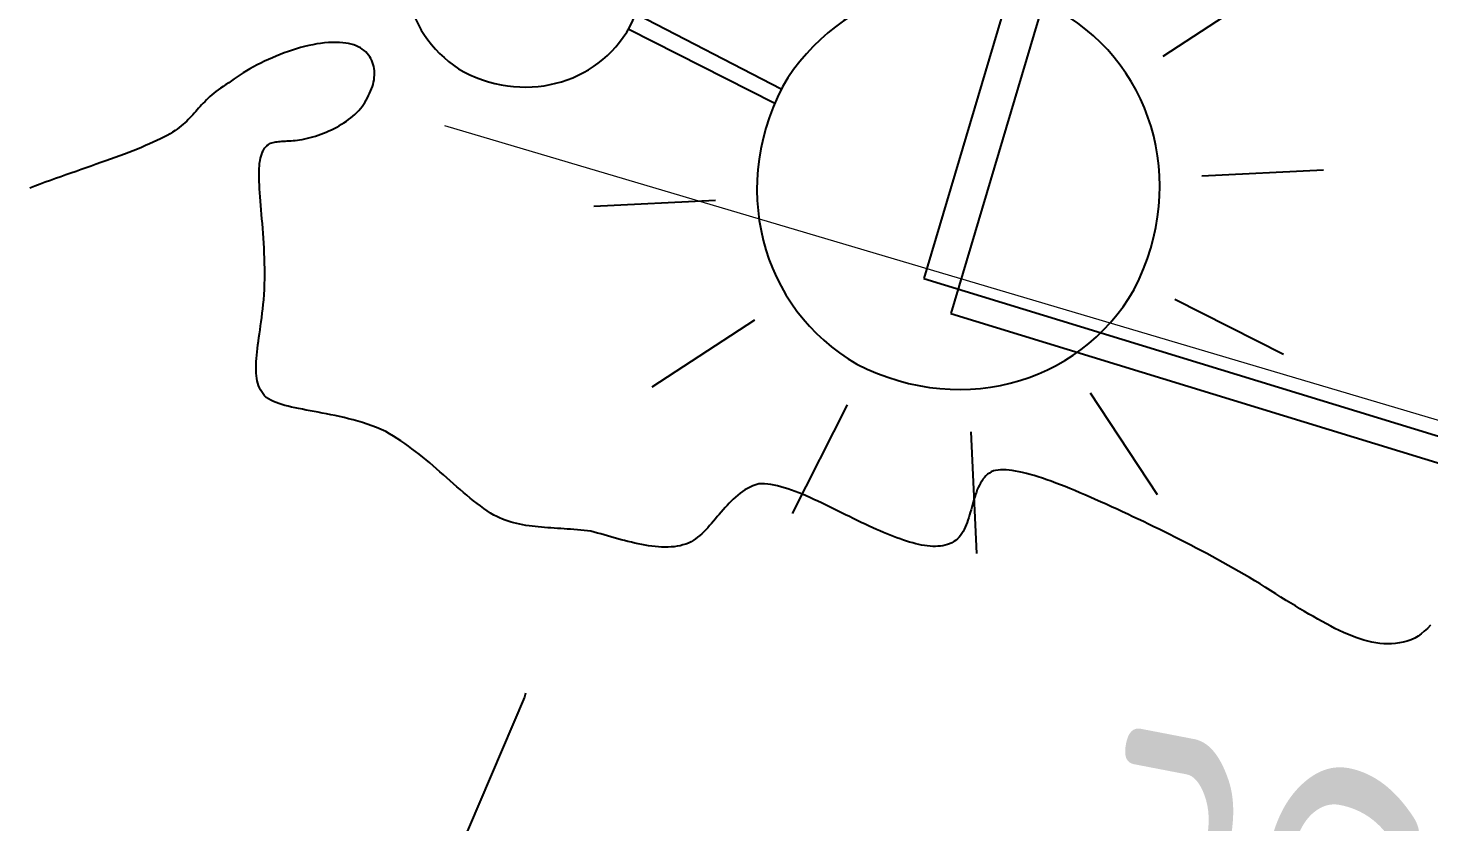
# Model space of a CAD drawing. Header units: metres. Extents: x 507606 to 508087, y 6966978 to 6967359.
# Drawn here: x 507938.959 to 507940.787, y 6967147.078 to 6967148.113 of the extents above; entities that cross this region are included whole.
import ezdxf

# ---------------------------------------------------------------- set-up
doc = ezdxf.new("R2010")
doc.units = ezdxf.units.M
doc.linetypes.add('ISO-DASHED2', pattern=[6, 4, -2])
for name, color, linetype in [('CON_EX. MIN', 253, 'ISO-DASHED2'), ('mga2020STR_POLES', 252, 'Continuous'), ('mga2020STR_SURFACES', 252, 'Continuous'), ('mga2020VEG_TREE', 252, 'Continuous'), ('STR_SURFACES', 252, 'Continuous')]:
    doc.layers.add(name, color=color, linetype=linetype)
doc.layers.add('E_UG_LINES', color=7, linetype='EXISTING_ELECTRICITY_UG', lineweight=0, true_color=0xff2e2e)
doc.layers.add('RW_FEAT', color=160, linetype='Continuous', lineweight=0)
doc.styles.get("Standard").update_dxf_attribs({"font": 'ARIALN.TTF'})
doc.styles.add('Style-INTL_ISO_EQUAL', font='ISOCP.shx')
doc.linetypes.add('EXISTING_ELECTRICITY_UG', pattern='A,2,-2,2,-2,2,-2,["E-UG",Standard,S=2.5,R=0,X=0,Y=-1.25],-9.15,2,-2,2,-2', length=29.15)

# ---------------------------------------------------------------- blocks, each defined once
blk = doc.blocks.new('BAC S ELPS')
for p, q in [((14.8872, 0.7761), (14.6755, 5.08)), ((-1.7216, 3.9683), (-1.909, 3.8815)), ((-1.5306, 4.046), (-1.7216, 3.9683)), ((-1.3362, 4.1143), (-1.5306, 4.046)), ((-1.1388, 4.1732), (-1.3362, 4.1143)), ((-0.9387, 4.2227), (-1.1388, 4.1732)), ((-0.7364, 4.2624), (-0.9387, 4.2227)), ((-0.5322, 4.2924), (-0.7364, 4.2624)), ((-0.3263, 4.3125), (-0.5322, 4.2924)), ((-0.1193, 4.3226), (-0.3263, 4.3125)), ((0.0887, 4.3225), (-0.1193, 4.3226)), ((0.2971, 4.3122), (0.0887, 4.3225)), ((0.5057, 4.2915), (0.2971, 4.3122)), ((0.7141, 4.2602), (0.5057, 4.2915)), ((0.9219, 4.2184), (0.7141, 4.2602)), ((1.1288, 4.1658), (0.9219, 4.2184)), ((1.3344, 4.1023), (1.1288, 4.1658)), ((1.5385, 4.0278), (1.3344, 4.1023)), ((1.7405, 3.9422), (1.5385, 4.0278)), ((-2.4452, 3.5674), (-2.6141, 3.4452)), ((-2.2711, 3.681), (-2.4452, 3.5674)), ((-2.0922, 3.7857), (-2.2711, 3.681)), ((-1.909, 3.8815), (-2.0922, 3.7857)), ((1.9403, 3.8453), (1.7405, 3.9422)), ((2.3221, 3.6233), (2.1349, 3.7385)), ((2.5014, 3.5001), (2.3221, 3.6233)), ((2.673, 3.3692), (2.5014, 3.5001)), ((19.2616, -0.1764), (21.2372, 3.6689)), ((-3.0867, 3.0279), (-3.2316, 2.8722)), ((-2.9352, 3.1753), (-3.0867, 3.0279)), ((-2.7776, 3.3145), (-2.9352, 3.1753)), ((-2.6141, 3.4452), (-2.7776, 3.3145)), ((2.8365, 3.2308), (2.673, 3.3692)), ((2.9918, 3.0854), (2.8365, 3.2308)), ((3.1389, 2.9332), (2.9918, 3.0854)), ((10.6539, -0.5997), (8.3255, 2.9986)), ((-3.5003, 2.5369), (-3.6234, 2.3574)), ((-3.3695, 2.7085), (-3.5003, 2.5369)), ((-3.2316, 2.8722), (-3.3695, 2.7085)), ((3.2775, 2.7745), (3.1389, 2.9332)), ((3.4076, 2.6097), (3.2775, 2.7745)), ((3.5289, 2.4391), (3.4076, 2.6097)), ((-3.7385, 2.1703), (-3.8451, 1.9528)), ((-3.6234, 2.3574), (-3.7385, 2.1703)), ((3.6414, 2.2631), (3.5289, 2.4391)), ((3.7449, 2.0818), (3.6414, 2.2631)), ((3.8393, 1.8957), (3.7449, 2.0818)), ((-4.0228, 1.5138), (-4.0942, 1.293)), ((-3.9398, 1.7338), (-4.0228, 1.5138)), ((-3.8451, 1.9528), (-3.9398, 1.7338)), ((3.9243, 1.7051), (3.8393, 1.8957)), ((3.9999, 1.5102), (3.9243, 1.7051)), ((4.066, 1.3115), (3.9999, 1.5102)), ((-4.1542, 1.0718), (-4.2029, 0.8506)), ((-4.0942, 1.293), (-4.1542, 1.0718)), ((4.1224, 1.1091), (4.066, 1.3115)), ((4.1689, 0.9035), (4.1224, 1.1091)), ((-4.2405, 0.6295), (-4.2671, 0.409)), ((-4.2029, 0.8506), (-4.2405, 0.6295)), ((4.2054, 0.695), (4.1689, 0.9035)), ((4.2318, 0.4839), (4.2054, 0.695)), ((-4.2829, 0.1895), (-4.2879, -0.0288)), ((-4.2671, 0.409), (-4.2829, 0.1895)), ((4.2479, 0.2704), (4.2318, 0.4839)), ((4.2536, 0.055), (4.2479, 0.2704)), ((4.2487, -0.1621), (4.2536, 0.055)), ((-4.2879, -0.0288), (-4.2823, -0.2456)), ((-4.2823, -0.2456), (-4.2663, -0.4604)), ((-4.2663, -0.4604), (-4.2401, -0.6731)), ((4.2067, -0.6), (4.2331, -0.3805)), ((4.2331, -0.3805), (4.2487, -0.1621)), ((-4.2401, -0.6731), (-4.2036, -0.8831)), ((-4.2036, -0.8831), (-4.1572, -1.0902)), ((4.1208, -1.0407), (4.1693, -0.8201)), ((4.1693, -0.8201), (4.2067, -0.6)), ((13.4584, -0.9198), (13.1277, -1.0186)), ((13.7936, -0.8368), (13.4584, -0.9198)), ((14.1326, -0.7698), (13.7936, -0.8368)), ((14.475, -0.719), (14.1326, -0.7698)), ((14.82, -0.6846), (14.475, -0.719)), ((15.1672, -0.6668), (14.82, -0.6846)), ((15.5159, -0.6658), (15.1672, -0.6668)), ((15.8656, -0.6818), (15.5159, -0.6658)), ((16.2156, -0.7151), (15.8656, -0.6818)), ((16.5655, -0.7657), (16.2156, -0.7151)), ((16.9144, -0.834), (16.5655, -0.7657)), ((17.262, -0.92), (16.9144, -0.834)), ((17.6076, -1.0241), (17.262, -0.92)), ((22.5778, -3.175), (26.2114, -0.8114)), ((-4.1572, -1.0902), (-4.1009, -1.2941)), ((-4.1009, -1.2941), (-4.0349, -1.4945)), ((3.907, -1.7014), (3.9898, -1.4817)), ((3.9898, -1.4817), (4.061, -1.2613)), ((4.061, -1.2613), (4.1208, -1.0407)), ((12.1684, -1.4079), (11.8615, -1.568)), ((12.4821, -1.2629), (12.1684, -1.4079)), ((12.8021, -1.133), (12.4821, -1.2629)), ((13.1277, -1.0186), (12.8021, -1.133)), ((17.9507, -1.1464), (17.6076, -1.0241)), ((18.2905, -1.2871), (17.9507, -1.1464)), ((18.6266, -1.4464), (18.2905, -1.2871)), ((-4.0349, -1.4945), (-3.9594, -1.6909)), ((-3.9594, -1.6909), (-3.8744, -1.8831)), ((-3.8744, -1.8831), (-3.7801, -2.0707)), ((3.7063, -2.138), (3.8126, -1.9204)), ((3.8126, -1.9204), (3.907, -1.7014)), ((3.9511, -1.6933), (9.0664, -4.3391)), ((11.2705, -1.9323), (10.9877, -2.1361)), ((11.562, -1.7428), (11.2705, -1.9323)), ((11.8615, -1.568), (11.562, -1.7428)), ((19.2626, -1.8127), (18.951, -1.6224)), ((19.5611, -2.0169), (19.2626, -1.8127)), ((-3.7801, -2.0707), (-3.6766, -2.2535)), ((-3.6766, -2.2535), (-3.5642, -2.431)), ((-3.5642, -2.431), (-3.4429, -2.6029)), ((3.4729, -2.5096), (3.5938, -2.3279)), ((3.5938, -2.3279), (3.7063, -2.138)), ((3.6689, -2.2225), (8.8194, -4.833)), ((10.7139, -2.3542), (10.45, -2.5863)), ((10.9877, -2.1361), (10.7139, -2.3542)), ((19.8463, -2.2342), (19.5611, -2.0169)), ((20.1181, -2.4642), (19.8463, -2.2342)), ((20.3762, -2.7063), (20.1181, -2.4642)), ((-3.4429, -2.6029), (-3.3128, -2.769)), ((-3.3128, -2.769), (-3.1742, -2.9288)), ((-3.1742, -2.9288), (-3.0271, -3.0821)), ((3.0632, -3.0051), (3.2073, -2.8484)), ((3.2073, -2.8484), (3.344, -2.6831)), ((3.344, -2.6831), (3.4729, -2.5096)), ((10.1964, -2.8322), (9.9538, -3.0916)), ((10.45, -2.5863), (10.1964, -2.8322)), ((20.6203, -2.96), (20.3762, -2.7063)), ((20.8503, -3.2247), (20.6203, -2.96)), ((-3.0271, -3.0821), (-2.8718, -3.2284)), ((-2.8718, -3.2284), (-2.7083, -3.3676)), ((-2.7083, -3.3676), (-2.5368, -3.4992)), ((2.4195, -3.5455), (2.5898, -3.4237)), ((2.5898, -3.4237), (2.7541, -3.2929)), ((2.7541, -3.2929), (2.912, -3.1534)), ((2.912, -3.1534), (3.0632, -3.0051)), ((9.7227, -3.3645), (9.5037, -3.6506)), ((9.9538, -3.0916), (9.7227, -3.3645)), ((21.0659, -3.4998), (20.8503, -3.2247)), ((-2.5368, -3.4992), (-2.3574, -3.6229)), ((-2.3574, -3.6229), (-2.1703, -3.7383)), ((-2.1703, -3.7383), (-1.9528, -3.8418)), ((-1.9528, -3.8418), (-1.7338, -3.9338)), ((-1.7338, -3.9338), (-1.5138, -4.0145)), ((1.4892, -4.0172), (1.6846, -3.9416)), ((1.6846, -3.9416), (1.8757, -3.8565)), ((1.8757, -3.8565), (2.0621, -3.7621)), ((2.0621, -3.7621), (2.2435, -3.6584)), ((2.2435, -3.6584), (2.4195, -3.5455)), ((9.2974, -3.9497), (9.1044, -4.2616)), ((9.5037, -3.6506), (9.2974, -3.9497)), ((21.2669, -3.7848), (21.0659, -3.4998)), ((21.4531, -4.0792), (21.2669, -3.7848)), ((-1.5138, -4.0145), (-1.2931, -4.0839)), ((-1.2931, -4.0839), (-1.072, -4.1422)), ((-1.072, -4.1422), (-0.8508, -4.1895)), ((-0.8508, -4.1895), (-0.6299, -4.2259)), ((-0.6299, -4.2259), (-0.4096, -4.2516)), ((-0.4096, -4.2516), (-0.1903, -4.2666)), ((-0.1903, -4.2666), (0.0278, -4.2711)), ((0.0278, -4.2711), (0.2442, -4.2651)), ((0.2442, -4.2651), (0.4586, -4.2489)), ((0.4586, -4.2489), (0.6707, -4.2225)), ((0.6707, -4.2225), (0.8802, -4.186)), ((0.8802, -4.186), (1.0866, -4.1395)), ((1.0866, -4.1395), (1.2897, -4.0832)), ((1.2897, -4.0832), (1.4892, -4.0172)), ((9.1044, -4.2616), (8.9288, -4.6241)), ((21.6243, -4.3824), (21.4531, -4.0792)), ((21.7803, -4.6937), (21.6243, -4.3824)), ((8.9288, -4.6241), (8.7729, -4.9889)), ((21.9208, -5.0128), (21.7803, -4.6937)), ((8.6363, -5.3554), (8.5189, -5.7231)), ((8.7729, -4.9889), (8.6363, -5.3554)), ((22.0456, -5.339), (21.9208, -5.0128)), ((22.1545, -5.6717), (22.0456, -5.339)), ((8.5189, -5.7231), (8.4204, -6.0915)), ((22.2473, -6.0105), (22.1545, -5.6717)), ((8.4204, -6.0915), (8.3407, -6.4599)), ((22.3237, -6.3547), (22.2473, -6.0105)), ((22.3836, -6.7039), (22.3237, -6.3547)), ((8.2794, -6.8278), (8.2363, -7.1948)), ((8.3407, -6.4599), (8.2794, -6.8278)), ((22.4267, -7.0574), (22.3836, -6.7039)), ((8.2363, -7.1948), (8.2112, -7.5601)), ((22.4528, -7.4147), (22.4267, -7.0574)), ((22.4617, -7.7752), (22.4528, -7.4147)), ((23.9536, -7.4083), (28.2575, -7.1966)), ((8.2112, -7.5601), (8.2039, -7.9234)), ((8.2039, -7.9234), (8.2141, -8.2839)), ((22.4531, -8.1384), (22.4617, -7.7752)), ((6.738, -8.2902), (2.4341, -8.5019)), ((8.2141, -8.2839), (8.2416, -8.6412)), ((22.4269, -8.5038), (22.4531, -8.1384)), ((8.2416, -8.6412), (8.2862, -8.9947)), ((22.3206, -9.2387), (22.3828, -8.8707)), ((22.3828, -8.8707), (22.4269, -8.5038)), ((8.2862, -8.9947), (8.3476, -9.3438)), ((8.3476, -9.3438), (8.4255, -9.688)), ((22.2401, -9.6071), (22.3206, -9.2387)), ((8.4255, -9.688), (8.5199, -10.0268)), ((22.141, -9.9754), (22.2401, -9.6071)), ((8.5199, -10.0268), (8.6304, -10.3596)), ((8.6304, -10.3596), (8.7568, -10.6857)), ((21.8864, -10.7097), (22.0232, -10.3432)), ((22.0232, -10.3432), (22.141, -9.9754)), ((8.7568, -10.6857), (8.8988, -11.0048)), ((21.7305, -11.0745), (21.8864, -10.7097)), ((8.8988, -11.0048), (9.0563, -11.3162)), ((9.0563, -11.3162), (9.229, -11.6193)), ((21.5551, -11.437), (21.7305, -11.0745)), ((9.229, -11.6193), (9.4166, -11.9137)), ((21.1606, -12.0478), (21.3647, -11.7488)), ((21.3647, -11.7488), (21.5551, -11.437)), ((23.0011, -11.7827), (26.8464, -13.723)), ((9.4166, -11.9137), (9.619, -12.1987)), ((9.619, -12.1987), (9.8359, -12.4739)), ((20.7132, -12.6062), (20.9433, -12.3337)), ((20.9433, -12.3337), (21.1606, -12.0478)), ((8.1139, -12.5236), (4.4803, -14.8872)), ((9.8359, -12.4739), (10.0671, -12.7385)), ((10.0671, -12.7385), (10.3122, -12.9922)), ((20.2174, -13.1104), (20.4711, -12.8652)), ((20.4711, -12.8652), (20.7132, -12.6062)), ((10.3122, -12.9922), (10.5712, -13.2343)), ((10.5712, -13.2343), (10.8438, -13.4644)), ((19.6776, -13.5585), (19.9528, -13.3416)), ((19.9528, -13.3416), (20.2174, -13.1104)), ((10.8438, -13.4644), (11.1296, -13.6817)), ((11.1296, -13.6817), (11.4286, -13.8858)), ((19.0982, -13.9486), (19.3926, -13.7609)), ((19.3926, -13.7609), (19.6776, -13.5585)), ((11.4286, -13.8858), (11.7405, -14.0762)), ((11.7405, -14.0762), (12.103, -14.2515)), ((12.103, -14.2515), (12.4678, -14.4071)), ((18.1646, -14.4209), (18.4837, -14.2788)), ((18.4837, -14.2788), (18.7951, -14.1213)), ((18.7951, -14.1213), (19.0982, -13.9486)), ((12.4678, -14.4071), (12.8343, -14.5434)), ((12.8343, -14.5434), (13.202, -14.6606)), ((13.202, -14.6606), (13.5704, -14.7589)), ((13.5704, -14.7589), (13.9388, -14.8384)), ((13.9388, -14.8384), (14.3068, -14.8996)), ((16.4736, -14.8919), (16.8227, -14.8304)), ((16.8227, -14.8304), (17.1669, -14.7524)), ((17.1669, -14.7524), (17.5057, -14.6579)), ((17.5057, -14.6579), (17.8385, -14.5474)), ((17.8385, -14.5474), (18.1646, -14.4209)), ((14.3068, -14.8996), (14.6737, -14.9425)), ((14.6737, -14.9425), (15.039, -14.9674)), ((15.039, -14.9674), (15.4023, -14.9746)), ((15.4023, -14.9746), (15.7628, -14.9642)), ((15.7628, -14.9642), (16.1201, -14.9366)), ((16.1201, -14.9366), (16.4736, -14.8919)), ((20.0025, -15.0989), (22.3661, -18.6972)), ((11.3947, -15.5222), (9.4544, -19.3675)), ((15.7691, -16.4747), (15.9808, -20.7786))]:
    blk.add_line(p, q)
blk = doc.blocks.new('BAC V TREE')
for p, q in [((-5.4099, -10.8064), (-5.4441, -10.8172)), ((-5.3757, -10.7966), (-5.4099, -10.8064)), ((-5.3416, -10.7876), (-5.3757, -10.7966)), ((-5.3076, -10.7795), (-5.3416, -10.7876)), ((-5.2738, -10.7724), (-5.3076, -10.7795)), ((-5.2404, -10.7663), (-5.2738, -10.7724)), ((-5.2073, -10.7614), (-5.2404, -10.7663)), ((-5.1747, -10.7576), (-5.2073, -10.7614)), ((-5.1426, -10.7549), (-5.1747, -10.7576)), ((-5.1111, -10.7535), (-5.1426, -10.7549)), ((-5.0802, -10.7535), (-5.1111, -10.7535)), ((-5.0501, -10.7547), (-5.0802, -10.7535)), ((-5.0208, -10.7574), (-5.0501, -10.7547)), ((-4.9962, -10.7595), (-5.0208, -10.7574)), ((-4.9728, -10.7629), (-4.9962, -10.7595)), ((-4.9506, -10.7677), (-4.9728, -10.7629)), ((-4.9297, -10.7736), (-4.9506, -10.7677)), ((-4.91, -10.7807), (-4.9297, -10.7736)), ((-4.8915, -10.789), (-4.91, -10.7807)), ((-4.8742, -10.7983), (-4.8915, -10.789)), ((-4.8581, -10.8086), (-4.8742, -10.7983)), ((-4.8432, -10.8199), (-4.8581, -10.8086)), ((-5.7094, -10.9265), (-5.7405, -10.9424)), ((-5.6778, -10.911), (-5.7094, -10.9265)), ((-5.6455, -10.896), (-5.6778, -10.911)), ((-5.6128, -10.8814), (-5.6455, -10.896)), ((-5.5796, -10.8673), (-5.6128, -10.8814)), ((-5.5461, -10.8538), (-5.5796, -10.8673)), ((-5.5123, -10.8409), (-5.5461, -10.8538)), ((-5.4783, -10.8286), (-5.5123, -10.8409)), ((-5.4441, -10.8172), (-5.4783, -10.8286)), ((-4.8295, -10.8321), (-4.8432, -10.8199)), ((-4.8169, -10.8451), (-4.8295, -10.8321)), ((-4.8056, -10.859), (-4.8169, -10.8451)), ((-4.7954, -10.8735), (-4.8056, -10.859)), ((-4.7864, -10.8888), (-4.7954, -10.8735)), ((-4.7785, -10.9046), (-4.7864, -10.8888)), ((-4.7718, -10.9211), (-4.7785, -10.9046)), ((-4.7663, -10.938), (-4.7718, -10.9211)), ((-5.9089, -11.0422), (-5.9334, -11.0591)), ((-5.8833, -11.0252), (-5.9089, -11.0422)), ((-5.8566, -11.0084), (-5.8833, -11.0252)), ((-5.8289, -10.9916), (-5.8566, -11.0084)), ((-5.8003, -10.975), (-5.8289, -10.9916)), ((-5.7708, -10.9585), (-5.8003, -10.975)), ((-5.7405, -10.9424), (-5.7708, -10.9585)), ((-4.7619, -10.9555), (-4.7663, -10.938)), ((-4.7586, -10.9733), (-4.7619, -10.9555)), ((-4.7593, -11.0668), (-4.757, -11.0477)), ((-4.7565, -10.9915), (-4.7586, -10.9733)), ((-4.757, -11.0477), (-4.7557, -11.0288)), ((-4.7555, -11.01), (-4.7565, -10.9915)), ((-4.7557, -11.0288), (-4.7555, -11.01)), ((-6.0863, -11.1656), (-6.1042, -11.1799)), ((-6.0673, -11.1512), (-6.0863, -11.1656)), ((-6.0472, -11.1367), (-6.0673, -11.1512)), ((-6.0257, -11.1222), (-6.0472, -11.1367)), ((-6.0029, -11.1075), (-6.0257, -11.1222)), ((-5.9786, -11.0928), (-6.0029, -11.1075)), ((-5.9566, -11.076), (-5.9786, -11.0928)), ((-5.9334, -11.0591), (-5.9566, -11.076)), ((-4.7968, -11.1811), (-4.7879, -11.1623)), ((-4.7879, -11.1623), (-4.78, -11.1434)), ((-4.78, -11.1434), (-4.7732, -11.1243)), ((-4.7732, -11.1243), (-4.7675, -11.1051)), ((-4.7675, -11.1051), (-4.7628, -11.086)), ((-4.7628, -11.086), (-4.7593, -11.0668)), ((-6.2066, -11.2779), (-6.2191, -11.2917)), ((-6.1938, -11.2641), (-6.2066, -11.2779)), ((-6.1805, -11.2503), (-6.1938, -11.2641)), ((-6.1667, -11.2363), (-6.1805, -11.2503)), ((-6.1522, -11.2223), (-6.1667, -11.2363)), ((-6.1371, -11.2083), (-6.1522, -11.2223)), ((-6.1211, -11.1941), (-6.1371, -11.2083)), ((-6.1042, -11.1799), (-6.1211, -11.1941)), ((-4.8599, -11.2914), (-4.8472, -11.2739)), ((-4.8472, -11.2739), (-4.8355, -11.256)), ((-4.8355, -11.256), (-4.8249, -11.2376)), ((-4.8249, -11.2376), (-4.8153, -11.2188)), ((-4.8153, -11.2188), (-4.8069, -11.1996)), ((-4.8069, -11.1996), (-4.7968, -11.1811)), ((-6.3181, -11.4), (-6.3318, -11.4133)), ((-6.305, -11.3866), (-6.3181, -11.4)), ((-6.2922, -11.3731), (-6.305, -11.3866)), ((-6.2798, -11.3597), (-6.2922, -11.3731)), ((-6.2676, -11.3462), (-6.2798, -11.3597)), ((-6.2555, -11.3326), (-6.2676, -11.3462)), ((-6.2435, -11.319), (-6.2555, -11.3326)), ((-6.2314, -11.3054), (-6.2435, -11.319)), ((-6.2191, -11.2917), (-6.2314, -11.3054)), ((-4.9918, -11.4146), (-4.9728, -11.4009)), ((-4.9728, -11.4009), (-4.9545, -11.3866)), ((-4.9545, -11.3866), (-4.9368, -11.3719)), ((-4.9368, -11.3719), (-4.9198, -11.3568)), ((-4.9198, -11.3568), (-4.9036, -11.3411)), ((-4.9036, -11.3411), (-4.8882, -11.325)), ((-4.8882, -11.325), (-4.8736, -11.3084)), ((-4.8736, -11.3084), (-4.8599, -11.2914)), ((-6.4706, -11.5195), (-6.4965, -11.534)), ((-6.4495, -11.5063), (-6.4706, -11.5195)), ((-6.4296, -11.4931), (-6.4495, -11.5063)), ((-6.411, -11.4798), (-6.4296, -11.4931)), ((-6.3934, -11.4666), (-6.411, -11.4798)), ((-6.3767, -11.4533), (-6.3934, -11.4666)), ((-6.361, -11.44), (-6.3767, -11.4533)), ((-6.3461, -11.4267), (-6.361, -11.44)), ((-6.3318, -11.4133), (-6.3461, -11.4267)), ((-5.2048, -11.5236), (-5.1823, -11.5151)), ((-5.1823, -11.5151), (-5.16, -11.506)), ((-5.16, -11.506), (-5.1378, -11.4964)), ((-5.1378, -11.4964), (-5.1159, -11.4863)), ((-5.1159, -11.4863), (-5.0942, -11.4756)), ((-5.0942, -11.4756), (-5.0729, -11.4645)), ((-5.0729, -11.4645), (-5.0519, -11.4528)), ((-5.0519, -11.4528), (-5.0314, -11.4405)), ((-5.0314, -11.4405), (-5.0114, -11.4278)), ((-5.0114, -11.4278), (-4.9918, -11.4146)), ((-6.7106, -11.6336), (-6.7453, -11.6477)), ((-6.6769, -11.6194), (-6.7106, -11.6336)), ((-6.6441, -11.6053), (-6.6769, -11.6194)), ((-6.6123, -11.5911), (-6.6441, -11.6053)), ((-6.5816, -11.5769), (-6.6123, -11.5911)), ((-6.552, -11.5626), (-6.5816, -11.5769)), ((-6.5236, -11.5483), (-6.552, -11.5626)), ((-6.4965, -11.534), (-6.5236, -11.5483)), ((-5.6779, -11.6413), (-5.6707, -11.6319)), ((-5.6707, -11.6319), (-5.663, -11.6236)), ((-5.663, -11.6236), (-5.6549, -11.6163)), ((-5.6549, -11.6163), (-5.6463, -11.61)), ((-5.6463, -11.61), (-5.6372, -11.6045)), ((-5.6372, -11.6045), (-5.6276, -11.5999)), ((-5.6276, -11.5999), (-5.6176, -11.5959)), ((-5.6176, -11.5959), (-5.607, -11.5927)), ((-5.607, -11.5927), (-5.5959, -11.59)), ((-5.5959, -11.59), (-5.5843, -11.5878)), ((-5.5843, -11.5878), (-5.5722, -11.586)), ((-5.5722, -11.586), (-5.5596, -11.5846)), ((-5.5596, -11.5846), (-5.5464, -11.5835)), ((-5.5464, -11.5835), (-5.5327, -11.5826)), ((-5.5327, -11.5826), (-5.5184, -11.5818)), ((-5.5184, -11.5818), (-5.5036, -11.581)), ((-5.5036, -11.581), (-5.4882, -11.5803)), ((-5.4882, -11.5803), (-5.4723, -11.5794)), ((-5.4723, -11.5794), (-5.4557, -11.5784)), ((-5.4557, -11.5784), (-5.4386, -11.5771)), ((-5.4386, -11.5771), (-5.4209, -11.5755)), ((-5.4209, -11.5755), (-5.4026, -11.5735)), ((-5.4026, -11.5735), (-5.3836, -11.5711)), ((-5.3836, -11.5711), (-5.3618, -11.5672)), ((-5.3618, -11.5672), (-5.3398, -11.5627)), ((-5.3398, -11.5627), (-5.3175, -11.5576)), ((-5.3175, -11.5576), (-5.2951, -11.5519)), ((-5.2951, -11.5519), (-5.2725, -11.5457)), ((-5.2725, -11.5457), (-5.2499, -11.5389)), ((-5.2499, -11.5389), (-5.2273, -11.5315)), ((-5.2273, -11.5315), (-5.2048, -11.5236)), ((-7.0105, -11.7472), (-7.051, -11.7616)), ((-6.9706, -11.7329), (-7.0105, -11.7472)), ((-6.9313, -11.7186), (-6.9706, -11.7329)), ((-6.8926, -11.7043), (-6.9313, -11.7186)), ((-6.8546, -11.6901), (-6.8926, -11.7043)), ((-6.8174, -11.676), (-6.8546, -11.6901)), ((-6.781, -11.6618), (-6.8174, -11.676)), ((-6.7453, -11.6477), (-6.781, -11.6618)), ((-5.7198, -11.7651), (-5.716, -11.7442)), ((-5.716, -11.7442), (-5.7118, -11.725)), ((-5.7118, -11.725), (-5.7072, -11.7074)), ((-5.7072, -11.7074), (-5.7022, -11.6914)), ((-5.7022, -11.6914), (-5.6968, -11.6768)), ((-5.6968, -11.6768), (-5.6909, -11.6637)), ((-5.6909, -11.6637), (-5.6846, -11.6518)), ((-5.6846, -11.6518), (-5.6779, -11.6413)), ((-7.3459, -11.8649), (-7.3891, -11.8802)), ((-7.3029, -11.8498), (-7.3459, -11.8649)), ((-7.2601, -11.8349), (-7.3029, -11.8498)), ((-7.2175, -11.82), (-7.2601, -11.8349)), ((-7.1753, -11.8053), (-7.2175, -11.82)), ((-7.1335, -11.7906), (-7.1753, -11.8053)), ((-7.092, -11.7761), (-7.1335, -11.7906)), ((-7.051, -11.7616), (-7.092, -11.7761)), ((-5.7242, -11.8631), (-5.7241, -11.8364)), ((-5.7237, -11.8912), (-5.7242, -11.8631)), ((-5.7241, -11.8364), (-5.7233, -11.8111)), ((-5.7233, -11.8111), (-5.7219, -11.7874)), ((-5.7219, -11.7874), (-5.7198, -11.7651)), ((-7.6061, -11.9587), (-7.6494, -11.9749)), ((-7.5627, -11.9427), (-7.6061, -11.9587)), ((-7.5193, -11.9268), (-7.5627, -11.9427)), ((-7.4759, -11.9111), (-7.5193, -11.9268)), ((-7.4325, -11.8956), (-7.4759, -11.9111)), ((-7.3891, -11.8802), (-7.4325, -11.8956)), ((-5.7228, -11.9206), (-5.7237, -11.8912)), ((-5.7214, -11.9512), (-5.7228, -11.9206)), ((-5.7195, -11.983), (-5.7214, -11.9512)), ((-5.7173, -12.016), (-5.7195, -11.983)), ((-5.7149, -12.05), (-5.7173, -12.016)), ((-5.7121, -12.0851), (-5.7149, -12.05)), ((-5.7092, -12.1211), (-5.7121, -12.0851)), ((-5.7061, -12.1581), (-5.7092, -12.1211)), ((-5.7029, -12.1958), (-5.7061, -12.1581)), ((-5.6997, -12.2344), (-5.7029, -12.1958)), ((-5.6965, -12.2737), (-5.6997, -12.2344)), ((-5.6933, -12.3137), (-5.6965, -12.2737)), ((-5.6903, -12.3543), (-5.6933, -12.3137)), ((-5.6874, -12.3955), (-5.6903, -12.3543)), ((-5.6848, -12.4372), (-5.6874, -12.3955)), ((-5.6824, -12.4793), (-5.6848, -12.4372)), ((-5.6804, -12.5218), (-5.6824, -12.4793)), ((-5.6787, -12.5647), (-5.6804, -12.5218)), ((-5.6774, -12.6078), (-5.6787, -12.5647)), ((-5.6767, -12.6511), (-5.6774, -12.6078)), ((-5.6768, -12.7383), (-5.6764, -12.6947)), ((-5.6764, -12.6947), (-5.6767, -12.6511)), ((-5.6795, -12.8256), (-5.6778, -12.7819)), ((-5.6778, -12.7819), (-5.6768, -12.7383)), ((-5.689, -12.951), (-5.6851, -12.9126)), ((-5.6851, -12.9126), (-5.6819, -12.8691)), ((-5.6819, -12.8691), (-5.6795, -12.8256)), ((-5.702, -13.0615), (-5.6975, -13.0255)), ((-5.6975, -13.0255), (-5.6931, -12.9887)), ((-5.6931, -12.9887), (-5.689, -12.951)), ((-5.7207, -13.1973), (-5.7161, -13.1646)), ((-5.7161, -13.1646), (-5.7114, -13.131)), ((-5.7114, -13.131), (-5.7067, -13.0966)), ((-5.7067, -13.0966), (-5.702, -13.0615)), ((-5.7334, -13.2907), (-5.7294, -13.2604)), ((-5.7294, -13.2604), (-5.7251, -13.2292)), ((-5.7251, -13.2292), (-5.7207, -13.1973)), ((-5.7456, -13.4041), (-5.7433, -13.3769)), ((-5.7433, -13.3769), (-5.7404, -13.349)), ((-5.7404, -13.349), (-5.7371, -13.3202)), ((-5.7371, -13.3202), (-5.7334, -13.2907)), ((-5.749, -13.4808), (-5.7485, -13.456)), ((-5.7487, -13.5048), (-5.749, -13.4808)), ((-5.7476, -13.528), (-5.7487, -13.5048)), ((-5.7485, -13.456), (-5.7474, -13.4304)), ((-5.7474, -13.4304), (-5.7456, -13.4041)), ((-5.7456, -13.5505), (-5.7476, -13.528)), ((-5.7427, -13.5722), (-5.7456, -13.5505)), ((-5.7388, -13.5931), (-5.7427, -13.5722)), ((-5.7339, -13.6132), (-5.7388, -13.5931)), ((-5.7278, -13.6326), (-5.7339, -13.6132)), ((-5.7205, -13.6512), (-5.7278, -13.6326)), ((-5.712, -13.669), (-5.7205, -13.6512)), ((-5.7022, -13.6861), (-5.712, -13.669)), ((-5.691, -13.7024), (-5.7022, -13.6861)), ((-5.6784, -13.7179), (-5.691, -13.7024)), ((-5.6644, -13.7327), (-5.6784, -13.7179)), ((-5.6457, -13.7445), (-5.6644, -13.7327)), ((-5.6257, -13.7554), (-5.6457, -13.7445)), ((-5.6044, -13.7654), (-5.6257, -13.7554)), ((-5.5818, -13.7748), (-5.6044, -13.7654)), ((-5.558, -13.7834), (-5.5818, -13.7748)), ((-5.533, -13.7915), (-5.558, -13.7834)), ((-5.5069, -13.7991), (-5.533, -13.7915)), ((-5.4797, -13.8062), (-5.5069, -13.7991)), ((-5.4515, -13.813), (-5.4797, -13.8062)), ((-5.4223, -13.8194), (-5.4515, -13.813)), ((-5.3921, -13.8257), (-5.4223, -13.8194)), ((-5.3611, -13.8318), (-5.3921, -13.8257)), ((-5.3292, -13.8378), (-5.3611, -13.8318)), ((-5.2965, -13.8439), (-5.3292, -13.8378)), ((-5.263, -13.85), (-5.2965, -13.8439)), ((-5.2288, -13.8563), (-5.263, -13.85)), ((-5.1939, -13.8628), (-5.2288, -13.8563)), ((-5.1584, -13.8696), (-5.1939, -13.8628)), ((-5.1224, -13.8768), (-5.1584, -13.8696)), ((-5.0858, -13.8844), (-5.1224, -13.8768)), ((-5.0487, -13.8926), (-5.0858, -13.8844)), ((-5.0111, -13.9013), (-5.0487, -13.8926)), ((-4.9732, -13.9107), (-5.0111, -13.9013)), ((-4.9349, -13.9209), (-4.9732, -13.9107)), ((-4.8963, -13.9319), (-4.9349, -13.9209)), ((-4.8575, -13.9438), (-4.8963, -13.9319)), ((-4.8184, -13.9566), (-4.8575, -13.9438)), ((-4.7792, -13.9706), (-4.8184, -13.9566)), ((-4.7399, -13.9856), (-4.7792, -13.9706)), ((-4.7004, -14.0018), (-4.7399, -13.9856)), ((-4.661, -14.0193), (-4.7004, -14.0018)), ((-4.6285, -14.0373), (-4.661, -14.0193)), ((-4.5964, -14.0562), (-4.6285, -14.0373)), ((-4.5647, -14.076), (-4.5964, -14.0562)), ((-4.5333, -14.0965), (-4.5647, -14.076)), ((-4.5022, -14.1178), (-4.5333, -14.0965)), ((-4.4715, -14.1397), (-4.5022, -14.1178)), ((-4.441, -14.1623), (-4.4715, -14.1397)), ((-4.4108, -14.1853), (-4.441, -14.1623)), ((-4.3809, -14.2089), (-4.4108, -14.1853)), ((-4.3512, -14.2328), (-4.3809, -14.2089)), ((-4.3218, -14.2571), (-4.3512, -14.2328)), ((-4.2925, -14.2817), (-4.3218, -14.2571)), ((-4.2635, -14.3065), (-4.2925, -14.2817)), ((-4.2346, -14.3315), (-4.2635, -14.3065)), ((-4.2059, -14.3566), (-4.2346, -14.3315)), ((0.4774, -14.3415), (0.4574, -14.3446)), ((0.4988, -14.3397), (0.4774, -14.3415)), ((0.5216, -14.3393), (0.4988, -14.3397)), ((0.5456, -14.3401), (0.5216, -14.3393)), ((0.5709, -14.3421), (0.5456, -14.3401)), ((0.5974, -14.3454), (0.5709, -14.3421)), ((-4.1773, -14.3817), (-4.2059, -14.3566)), ((-4.1488, -14.4068), (-4.1773, -14.3817)), ((-4.1204, -14.4318), (-4.1488, -14.4068)), ((-4.0922, -14.4566), (-4.1204, -14.4318)), ((-4.0639, -14.4813), (-4.0922, -14.4566)), ((-1.5306, -14.4583), (-1.5554, -14.4659)), ((-1.5062, -14.4574), (-1.5306, -14.4583)), ((-1.4811, -14.458), (-1.5062, -14.4574)), ((-1.4552, -14.4601), (-1.4811, -14.458)), ((-1.4287, -14.4635), (-1.4552, -14.4601)), ((0.3301, -14.4506), (0.3206, -14.4683)), ((0.3402, -14.4338), (0.3301, -14.4506)), ((0.3512, -14.418), (0.3402, -14.4338)), ((0.3631, -14.4033), (0.3512, -14.418)), ((0.376, -14.3898), (0.3631, -14.4033)), ((0.3899, -14.3775), (0.376, -14.3898)), ((0.405, -14.3665), (0.3899, -14.3775)), ((0.4212, -14.3571), (0.405, -14.3665)), ((0.4387, -14.3491), (0.4212, -14.3571)), ((0.4574, -14.3446), (0.4387, -14.3491)), ((0.6251, -14.3498), (0.5974, -14.3454)), ((0.654, -14.3553), (0.6251, -14.3498)), ((0.684, -14.362), (0.654, -14.3553)), ((0.7152, -14.3697), (0.684, -14.362)), ((0.7474, -14.3784), (0.7152, -14.3697)), ((0.7806, -14.3881), (0.7474, -14.3784)), ((0.8149, -14.3988), (0.7806, -14.3881)), ((0.8502, -14.4104), (0.8149, -14.3988)), ((0.8864, -14.4229), (0.8502, -14.4104)), ((0.9235, -14.4362), (0.8864, -14.4229)), ((0.9615, -14.4504), (0.9235, -14.4362)), ((1.0004, -14.4653), (0.9615, -14.4504)), ((-4.0358, -14.5056), (-4.0639, -14.4813)), ((-4.0077, -14.5297), (-4.0358, -14.5056)), ((-3.9796, -14.5533), (-4.0077, -14.5297)), ((-3.9515, -14.5765), (-3.9796, -14.5533)), ((-3.9234, -14.5991), (-3.9515, -14.5765)), ((-1.7257, -14.5678), (-1.7442, -14.5845)), ((-1.7068, -14.5518), (-1.7257, -14.5678)), ((-1.6873, -14.5366), (-1.7068, -14.5518)), ((-1.6671, -14.5222), (-1.6873, -14.5366)), ((-1.6463, -14.5087), (-1.6671, -14.5222)), ((-1.6248, -14.4963), (-1.6463, -14.5087)), ((-1.6025, -14.4849), (-1.6248, -14.4963)), ((-1.5794, -14.4748), (-1.6025, -14.4849)), ((-1.5554, -14.4659), (-1.5794, -14.4748)), ((-1.4015, -14.4683), (-1.4287, -14.4635)), ((-1.3737, -14.4743), (-1.4015, -14.4683)), ((-1.3453, -14.4814), (-1.3737, -14.4743)), ((-1.3163, -14.4897), (-1.3453, -14.4814)), ((-1.2868, -14.499), (-1.3163, -14.4897)), ((-1.2568, -14.5093), (-1.2868, -14.499)), ((-1.2264, -14.5204), (-1.2568, -14.5093)), ((-1.1955, -14.5324), (-1.2264, -14.5204)), ((-1.1642, -14.5452), (-1.1955, -14.5324)), ((-1.1326, -14.5586), (-1.1642, -14.5452)), ((-1.1006, -14.5727), (-1.1326, -14.5586)), ((-1.0684, -14.5873), (-1.1006, -14.5727)), ((0.2821, -14.5672), (0.2755, -14.5885)), ((0.2889, -14.5464), (0.2821, -14.5672)), ((0.2961, -14.5259), (0.2889, -14.5464)), ((0.3037, -14.5061), (0.2961, -14.5259)), ((0.3119, -14.4868), (0.3037, -14.5061)), ((0.3206, -14.4683), (0.3119, -14.4868)), ((1.0401, -14.481), (1.0004, -14.4653)), ((1.0806, -14.4973), (1.0401, -14.481)), ((1.1219, -14.5144), (1.0806, -14.4973)), ((1.1639, -14.5321), (1.1219, -14.5144)), ((1.2066, -14.5504), (1.1639, -14.5321)), ((1.25, -14.5692), (1.2066, -14.5504)), ((1.2941, -14.5886), (1.25, -14.5692)), ((-3.8952, -14.6212), (-3.9234, -14.5991)), ((-3.867, -14.6426), (-3.8952, -14.6212)), ((-3.8387, -14.6633), (-3.867, -14.6426)), ((-3.8104, -14.6832), (-3.8387, -14.6633)), ((-3.7819, -14.7023), (-3.8104, -14.6832)), ((-1.8466, -14.6942), (-1.8628, -14.7133)), ((-1.8303, -14.6752), (-1.8466, -14.6942)), ((-1.8137, -14.6564), (-1.8303, -14.6752)), ((-1.7968, -14.6378), (-1.8137, -14.6564)), ((-1.7797, -14.6196), (-1.7968, -14.6378)), ((-1.7621, -14.6018), (-1.7797, -14.6196)), ((-1.7442, -14.5845), (-1.7621, -14.6018)), ((-1.0358, -14.6025), (-1.0684, -14.5873)), ((-1.0031, -14.618), (-1.0358, -14.6025)), ((-0.9702, -14.6339), (-1.0031, -14.618)), ((-0.9371, -14.65), (-0.9702, -14.6339)), ((-0.9038, -14.6664), (-0.9371, -14.65)), ((-0.8705, -14.6829), (-0.9038, -14.6664)), ((-0.8371, -14.6995), (-0.8705, -14.6829)), ((0.251, -14.6754), (0.2449, -14.6971)), ((0.2571, -14.6535), (0.251, -14.6754)), ((0.2631, -14.6317), (0.2571, -14.6535)), ((0.2693, -14.61), (0.2631, -14.6317)), ((0.2755, -14.5885), (0.2693, -14.61)), ((1.3387, -14.6085), (1.2941, -14.5886)), ((1.384, -14.6289), (1.3387, -14.6085)), ((1.4298, -14.6497), (1.384, -14.6289)), ((1.4761, -14.6709), (1.4298, -14.6497)), ((1.5229, -14.6924), (1.4761, -14.6709)), ((1.5662, -14.7126), (1.5229, -14.6924)), ((-3.7534, -14.7205), (-3.7819, -14.7023)), ((-3.7299, -14.7322), (-3.7534, -14.7205)), ((-3.7062, -14.743), (-3.7299, -14.7322)), ((-3.6824, -14.7529), (-3.7062, -14.743)), ((-3.6583, -14.762), (-3.6824, -14.7529)), ((-3.634, -14.7702), (-3.6583, -14.762)), ((-3.6096, -14.7777), (-3.634, -14.7702)), ((-3.5849, -14.7845), (-3.6096, -14.7777)), ((-3.5601, -14.7906), (-3.5849, -14.7845)), ((-3.535, -14.7961), (-3.5601, -14.7906)), ((-3.5098, -14.8011), (-3.535, -14.7961)), ((-3.4844, -14.8055), (-3.5098, -14.8011)), ((-3.4588, -14.8094), (-3.4844, -14.8055)), ((-3.433, -14.8129), (-3.4588, -14.8094)), ((-3.407, -14.8161), (-3.433, -14.8129)), ((-1.9429, -14.8074), (-1.9591, -14.8253)), ((-1.9268, -14.7891), (-1.9429, -14.8074)), ((-1.9108, -14.7704), (-1.9268, -14.7891)), ((-1.8949, -14.7515), (-1.9108, -14.7704)), ((-1.8789, -14.7325), (-1.8949, -14.7515)), ((-1.8628, -14.7133), (-1.8789, -14.7325)), ((-0.8037, -14.7161), (-0.8371, -14.6995)), ((-0.7703, -14.7327), (-0.8037, -14.7161)), ((-0.737, -14.7491), (-0.7703, -14.7327)), ((-0.7037, -14.7653), (-0.737, -14.7491)), ((-0.6705, -14.7812), (-0.7037, -14.7653)), ((-0.6375, -14.7968), (-0.6705, -14.7812)), ((-0.6046, -14.812), (-0.6375, -14.7968)), ((-0.572, -14.8267), (-0.6046, -14.812)), ((0.2107, -14.8016), (0.2027, -14.821)), ((0.2183, -14.7815), (0.2107, -14.8016)), ((0.2254, -14.761), (0.2183, -14.7815)), ((0.2322, -14.74), (0.2254, -14.761)), ((0.2387, -14.7187), (0.2322, -14.74)), ((0.2449, -14.6971), (0.2387, -14.7187)), ((1.6096, -14.733), (1.5662, -14.7126)), ((1.6533, -14.7536), (1.6096, -14.733)), ((1.6971, -14.7744), (1.6533, -14.7536)), ((1.741, -14.7954), (1.6971, -14.7744)), ((1.7851, -14.8167), (1.741, -14.7954)), ((-3.3808, -14.8189), (-3.407, -14.8161)), ((-3.3545, -14.8214), (-3.3808, -14.8189)), ((-3.3279, -14.8236), (-3.3545, -14.8214)), ((-3.3012, -14.8257), (-3.3279, -14.8236)), ((-3.2744, -14.8276), (-3.3012, -14.8257)), ((-3.2473, -14.8294), (-3.2744, -14.8276)), ((-3.2201, -14.8312), (-3.2473, -14.8294)), ((-3.1927, -14.8329), (-3.2201, -14.8312)), ((-3.1651, -14.8347), (-3.1927, -14.8329)), ((-3.1373, -14.8365), (-3.1651, -14.8347)), ((-3.1094, -14.8385), (-3.1373, -14.8365)), ((-3.0814, -14.8407), (-3.1094, -14.8385)), ((-3.0531, -14.843), (-3.0814, -14.8407)), ((-3.0247, -14.8457), (-3.0531, -14.843)), ((-2.9962, -14.8486), (-3.0247, -14.8457)), ((-2.9674, -14.852), (-2.9962, -14.8486)), ((-2.9386, -14.8557), (-2.9674, -14.852)), ((-2.9115, -14.8629), (-2.9386, -14.8557)), ((-2.8841, -14.8703), (-2.9115, -14.8629)), ((-2.8565, -14.878), (-2.8841, -14.8703)), ((-2.8285, -14.8859), (-2.8565, -14.878)), ((-2.8003, -14.8938), (-2.8285, -14.8859)), ((-2.7719, -14.9019), (-2.8003, -14.8938)), ((-2.7433, -14.9099), (-2.7719, -14.9019)), ((-2.7146, -14.9179), (-2.7433, -14.9099)), ((-2.6858, -14.9257), (-2.7146, -14.9179)), ((-2.657, -14.9333), (-2.6858, -14.9257)), ((-2.0616, -14.9197), (-2.08, -14.9325)), ((-2.0436, -14.906), (-2.0616, -14.9197)), ((-2.0261, -14.8913), (-2.0436, -14.906)), ((-2.0089, -14.8759), (-2.0261, -14.8913)), ((-1.992, -14.8596), (-2.0089, -14.8759)), ((-1.9754, -14.8428), (-1.992, -14.8596)), ((-1.9591, -14.8253), (-1.9754, -14.8428)), ((-0.5425, -14.8396), (-0.572, -14.8267)), ((-0.5133, -14.8522), (-0.5425, -14.8396)), ((-0.4844, -14.8644), (-0.5133, -14.8522)), ((-0.4557, -14.8763), (-0.4844, -14.8644)), ((-0.4274, -14.8878), (-0.4557, -14.8763)), ((-0.3993, -14.8988), (-0.4274, -14.8878)), ((-0.3716, -14.9093), (-0.3993, -14.8988)), ((-0.3442, -14.9193), (-0.3716, -14.9093)), ((-0.3171, -14.9287), (-0.3442, -14.9193)), ((-0.2905, -14.9375), (-0.3171, -14.9287)), ((0.1216, -14.9317), (0.1054, -14.9425)), ((0.1372, -14.9194), (0.1216, -14.9317)), ((0.1519, -14.9056), (0.1372, -14.9194)), ((0.1637, -14.8906), (0.1519, -14.9056)), ((0.1746, -14.8746), (0.1637, -14.8906)), ((0.1847, -14.8575), (0.1746, -14.8746)), ((0.194, -14.8396), (0.1847, -14.8575)), ((0.2027, -14.821), (0.194, -14.8396)), ((1.8293, -14.8382), (1.7851, -14.8167)), ((1.8736, -14.86), (1.8293, -14.8382)), ((1.918, -14.882), (1.8736, -14.86)), ((1.9625, -14.9042), (1.918, -14.882)), ((2.0071, -14.9267), (1.9625, -14.9042)), ((2.0517, -14.9495), (2.0071, -14.9267)), ((-2.6281, -14.9407), (-2.657, -14.9333)), ((-2.5992, -14.9478), (-2.6281, -14.9407)), ((-2.5704, -14.9545), (-2.5992, -14.9478)), ((-2.5416, -14.9608), (-2.5704, -14.9545)), ((-2.513, -14.9666), (-2.5416, -14.9608)), ((-2.4845, -14.9719), (-2.513, -14.9666)), ((-2.4562, -14.9765), (-2.4845, -14.9719)), ((-2.4281, -14.9805), (-2.4562, -14.9765)), ((-2.4003, -14.9838), (-2.4281, -14.9805)), ((-2.3727, -14.9862), (-2.4003, -14.9838)), ((-2.3455, -14.9879), (-2.3727, -14.9862)), ((-2.3187, -14.9886), (-2.3455, -14.9879)), ((-2.2922, -14.9883), (-2.3187, -14.9886)), ((-2.2662, -14.987), (-2.2922, -14.9883)), ((-2.2406, -14.9846), (-2.2662, -14.987)), ((-2.2156, -14.9811), (-2.2406, -14.9846)), ((-2.191, -14.9764), (-2.2156, -14.9811)), ((-2.1671, -14.9704), (-2.191, -14.9764)), ((-2.1437, -14.9631), (-2.1671, -14.9704)), ((-2.121, -14.9543), (-2.1437, -14.9631)), ((-2.099, -14.9442), (-2.121, -14.9543)), ((-2.08, -14.9325), (-2.099, -14.9442)), ((-0.2642, -14.9456), (-0.2905, -14.9375)), ((-0.2384, -14.953), (-0.2642, -14.9456)), ((-0.2129, -14.9597), (-0.2384, -14.953)), ((-0.188, -14.9656), (-0.2129, -14.9597)), ((-0.1635, -14.9706), (-0.188, -14.9656)), ((-0.1394, -14.9748), (-0.1635, -14.9706)), ((-0.1159, -14.9781), (-0.1394, -14.9748)), ((-0.0929, -14.9804), (-0.1159, -14.9781)), ((-0.0704, -14.9818), (-0.0929, -14.9804)), ((-0.0484, -14.9821), (-0.0704, -14.9818)), ((-0.027, -14.9813), (-0.0484, -14.9821)), ((-0.0062, -14.9795), (-0.027, -14.9813)), ((0.014, -14.9764), (-0.0062, -14.9795)), ((0.0335, -14.9722), (0.014, -14.9764)), ((0.0525, -14.9667), (0.0335, -14.9722)), ((0.0708, -14.96), (0.0525, -14.9667)), ((0.0884, -14.9519), (0.0708, -14.96)), ((0.1054, -14.9425), (0.0884, -14.9519)), ((2.0964, -14.9725), (2.0517, -14.9495)), ((2.1411, -14.9958), (2.0964, -14.9725)), ((2.1859, -15.0193), (2.1411, -14.9958)), ((2.2306, -15.0432), (2.1859, -15.0193)), ((2.2754, -15.0673), (2.2306, -15.0432)), ((2.3201, -15.0917), (2.2754, -15.0673)), ((2.3648, -15.1164), (2.3201, -15.0917)), ((2.4095, -15.1413), (2.3648, -15.1164)), ((2.4541, -15.1666), (2.4095, -15.1413)), ((2.4987, -15.1922), (2.4541, -15.1666)), ((2.5432, -15.218), (2.4987, -15.1922)), ((2.5876, -15.2442), (2.5432, -15.218)), ((2.6319, -15.2707), (2.5876, -15.2442)), ((2.6761, -15.2975), (2.6319, -15.2707)), ((2.7202, -15.3246), (2.6761, -15.2975)), ((2.7642, -15.3521), (2.7202, -15.3246)), ((2.808, -15.3799), (2.7642, -15.3521)), ((2.8516, -15.408), (2.808, -15.3799)), ((2.8951, -15.4365), (2.8516, -15.408)), ((2.9342, -15.4595), (2.8951, -15.4365)), ((2.9729, -15.4824), (2.9342, -15.4595)), ((3.0112, -15.5051), (2.9729, -15.4824)), ((3.0491, -15.5275), (3.0112, -15.5051)), ((3.0867, -15.5496), (3.0491, -15.5275)), ((3.1239, -15.5712), (3.0867, -15.5496)), ((3.1608, -15.5922), (3.1239, -15.5712)), ((3.1974, -15.6127), (3.1608, -15.5922)), ((3.2337, -15.6326), (3.1974, -15.6127)), ((3.2697, -15.6516), (3.2337, -15.6326)), ((3.3054, -15.6699), (3.2697, -15.6516)), ((3.3408, -15.6873), (3.3054, -15.6699)), ((3.3759, -15.7037), (3.3408, -15.6873)), ((3.4108, -15.7191), (3.3759, -15.7037)), ((3.4454, -15.7334), (3.4108, -15.7191)), ((3.4798, -15.7465), (3.4454, -15.7334)), ((3.514, -15.7584), (3.4798, -15.7465)), ((3.9757, -15.7516), (3.9434, -15.7651)), ((4.0021, -15.7348), (3.9757, -15.7516)), ((4.0286, -15.7155), (4.0021, -15.7348)), ((4.055, -15.694), (4.0286, -15.7155)), ((4.0813, -15.6702), (4.055, -15.694)), ((4.1076, -15.6443), (4.0813, -15.6702)), ((3.548, -15.7689), (3.514, -15.7584)), ((3.5818, -15.7781), (3.548, -15.7689)), ((3.6153, -15.7857), (3.5818, -15.7781)), ((3.6488, -15.7918), (3.6153, -15.7857)), ((3.682, -15.7963), (3.6488, -15.7918)), ((3.7151, -15.7991), (3.682, -15.7963)), ((3.748, -15.8002), (3.7151, -15.7991)), ((3.7809, -15.7994), (3.748, -15.8002)), ((3.8136, -15.7966), (3.7809, -15.7994)), ((3.8462, -15.7919), (3.8136, -15.7966)), ((3.8787, -15.7851), (3.8462, -15.7919)), ((3.9111, -15.7762), (3.8787, -15.7851)), ((3.9434, -15.7651), (3.9111, -15.7762))]:
    blk.add_line(p, q)
blk = doc.blocks.new('SVW_2')
at = {"layer": 'RW_FEAT'}
for p, q in [((0.7868, 0.4399), (-0.1034, 0.8954)), ((-0.1034, 0.8954), (0.1035, -0.8953)), ((-0.7867, -0.4399), (0.7868, 0.4399)), ((0.1035, -0.8953), (-0.7867, -0.4399))]:
    blk.add_line(p, q, dxfattribs=at)
at = {"layer": 'RW_FEAT', "style": 'Style-INTL_ISO_EQUAL', "width": 0.65}
blk.add_text('SC', height=1, rotation=62.9, dxfattribs=at).set_placement((1.8635, 0.6401))
blk = doc.blocks.new('XE_SURVEY')
at = {"layer": 'E_UG_LINES', "flags": 128}
blk.add_lwpolyline([(507939.5026, 6967147.9861), (507941.5415, 6967147.3817), (507942.7809, 6967147.4735), (507943.1736, 6967148.6407), (507944.8395, 6967151.7582)], dxfattribs=at)
at = {"layer": 'mga2020STR_SURFACES'}
blk.add_polyline3d([(507940.1281, 6967147.7867, 4.7947), (507941.516, 6967147.3615, 4.7638), (507942.8552, 6967151.9965, 4.7551), (507943.9279, 6967155.6575, 4.7285), (507942.553, 6967156.1035, 4.7977), (507941.6606, 6967152.9382, 4.7705), (507940.1281, 6967147.7867, 4.7947)], dxfattribs=at)
at = {"layer": 'STR_SURFACES'}
blk.add_polyline3d([(507940.1632, 6967147.7407, 4.7947), (507941.5517, 6967147.3152, 4.7638), (507942.8916, 6967151.9521, 4.7551), (507943.9648, 6967155.6146, 4.7285), (507942.5894, 6967156.0608, 4.7977), (507941.6965, 6967152.8942, 4.7705), (507940.1632, 6967147.7407, 4.7947)], dxfattribs=at)
at = {"layer": 'mga2020STR_POLES', "xscale": 0.03685633239179731, "yscale": 0.03685633239179731, "zscale": 0.03685633239179731, "rotation": 0.001583333339407246}
blk.add_blockref('BAC S ELPS', (507939.608, 6967148.1937, 4.85), dxfattribs=at)
at = {"layer": 'mga2020VEG_TREE', "xscale": 0.1554417355589352, "yscale": 0.1554417355589352, "zscale": 0.1554417355589352, "rotation": 0.001583333339407246}
blk.add_blockref('BAC V TREE', (507940.1506, 6967149.766, 4.8605), dxfattribs=at)
at = {"layer": 'RW_FEAT', "xscale": 0.4999999999999997, "yscale": 0.4999999999999997, "zscale": 0.4999999999999997, "rotation": 106.1811205228286}
blk.add_blockref('SVW_2', (507941.3752, 6967146.318), dxfattribs=at)
blk = doc.blocks.new('XE_CONTOURS EXIST_1')
at = {"layer": 'CON_EX. MIN', "color": 253, "linetype": 'ISO-DASHED2', "lineweight": -3, "elevation": 4.8, "flags": 128}
blk.add_lwpolyline([(507942.385, 6967156.2176), (507942.3936, 6967156.2126), (507942.4348, 6967156.1884), (507942.4605, 6967156.1717), (507942.3069, 6967156.2268), (507942.1068, 6967156.3001), (507941.8413, 6967156.4015), (507941.1787, 6967156.6538), (507940.2491, 6967157.0043), (507939.1823, 6967157.4002), (507938.1085, 6967157.7891), (507937.1577, 6967158.118), (507936.5729, 6967158.3026), (507936.2805, 6967158.3776), (507936.1709, 6967158.3911), (507936.1448, 6967158.3856), (507936.12, 6967158.3618), (507936.0753, 6967158.27), (507936.0192, 6967158.0406), (507935.9618, 6967157.6174), (507935.9108, 6967157.0154), (507935.8739, 6967156.4821), (507935.8414, 6967156.1779), (507935.758, 6967155.9191), (507935.6234, 6967155.5542), (507935.4855, 6967155.1899), (507935.3925, 6967154.9331), (507935.2908, 6967154.5937), (507935.068, 6967153.8377), (507934.7655, 6967152.8073), (507934.4249, 6967151.6444), (507934.0874, 6967150.4913), (507933.7945, 6967149.49), (507933.5877, 6967148.7825), (507933.5084, 6967148.5111), (507933.4839, 6967148.4256), (507933.4589, 6967148.3403), (507933.4105, 6967148.2148), (507933.3209, 6967147.9844), (507933.2575, 6967147.8199), (507933.2091, 6967147.6847), (507933.1454, 6967147.5055), (507933.1051, 6967147.3985), (507933.0301, 6967147.2868), (507932.9672, 6967147.1781), (507933.0387, 6967147.065), (507933.1085, 6967146.9697), (507933.0495, 6967146.9535), (507932.9855, 6967146.9393), (507932.8668, 6967146.9181), (507932.7421, 6967146.8832), (507932.7377, 6967146.63), (507932.7371, 6967145.9904), (507932.7379, 6967145.1179), (507932.7379, 6967144.1661), (507932.7348, 6967143.2886), (507932.7285, 6967142.7434), (507932.7209, 6967142.4775), (507932.7141, 6967142.3868), (507932.7101, 6967142.3711), (507932.6951, 6967142.3591), (507932.6377, 6967142.3363), (507932.506, 6967142.3055), (507932.3098, 6967142.2714), (507932.1696, 6967142.2419), (507932.1192, 6967142.1242), (507932.0782, 6967141.9964), (507932.003, 6967141.7396), (507931.8103, 6967141.0788), (507931.5368, 6967140.1388), (507931.2192, 6967139.0447), (507930.8944, 6967137.9214), (507930.5989, 6967136.8939), (507930.3694, 6967136.0873), (507930.2428, 6967135.6265), (507930.1222, 6967135.124), (507929.9503, 6967134.3737), (507929.76, 6967133.5257), (507929.5842, 6967132.7306), (507929.4557, 6967132.1387), (507929.4073, 6967131.9005), (507929.473, 6967131.8144), (507929.5456, 6967131.7293), (507929.6388, 6967131.5881), (507929.7972, 6967131.3276), (507929.8823, 6967131.1286), (507929.7702, 6967130.8646), (507929.5211, 6967130.386), (507929.2713, 6967129.9205), (507929.1568, 6967129.6954), (507929.2098, 6967129.5638), (507929.2606, 6967129.4335), (507929.1288, 6967129.2538), (507928.8202, 6967128.8544), (507928.4567, 6967128.3783), (507928.2082, 6967128.0383), (507928.0874, 6967127.8552), (507928.0528, 6967127.7845), (507928.0521, 6967127.768), (507928.0663, 6967127.7578), (507928.1345, 6967127.7472), (507928.3132, 6967127.7514), (507928.6282, 6967127.7815), (507929.0045, 6967127.8305), (507929.1791, 6967127.8563), (507929.2514, 6967127.8702), (507929.3236, 6967127.8848), (507929.5277, 6967127.9303), (507929.74, 6967127.9789), (507929.838, 6967128.0145), (507929.9355, 6967128.0514), (507930.1801, 6967128.1491), (507930.7016, 6967128.3579), (507931.2306, 6967128.5707), (507931.4976, 6967128.6804), (507931.6661, 6967128.7743), (507931.8321, 6967128.8729), (507932.0355, 6967129.0086), (507932.4707, 6967129.3015), (507932.9801, 6967129.6449), (507933.406, 6967129.9325), (507933.5906, 6967130.0578), (507933.6721, 6967130.1257), (507933.7528, 6967130.1945), (507933.8707, 6967130.2987), (507933.9814, 6967130.3973), (507934.0333, 6967130.4515), (507934.0848, 6967130.5061), (507934.2609, 6967130.7029), (507934.6452, 6967131.1338), (507935.0405, 6967131.5789), (507935.2494, 6967131.8186), (507935.3555, 6967131.966), (507935.4938, 6967132.1682), (507935.5938, 6967132.32), (507935.7466, 6967132.5847), (507936.031, 6967133.0859), (507936.3147, 6967133.59), (507936.4654, 6967133.8635), (507936.5524, 6967134.056), (507936.6635, 6967134.3145), (507936.7341, 6967134.4826), (507936.7847, 6967134.612), (507936.8501, 6967134.7834), (507936.8874, 6967134.8836), (507936.9191, 6967134.9943), (507936.9495, 6967135.1054), (507936.9879, 6967135.2545), (507937.068, 6967135.5692), (507937.1532, 6967135.9126), (507937.207, 6967136.1475), (507937.2415, 6967136.3577), (507937.2848, 6967136.6583), (507937.3247, 6967136.9594), (507937.3491, 6967137.1711), (507937.3662, 6967137.4486), (507937.3875, 6967137.8934), (507937.4054, 6967138.3346), (507937.4122, 6967138.6012), (507937.3977, 6967138.8939), (507937.3711, 6967139.2818), (507937.353, 6967139.519), (507937.3379, 6967139.6532), (507937.3164, 6967139.8338), (507937.3036, 6967139.9681), (507937.3067, 6967140.1937), (507937.3173, 6967140.6314), (507937.3299, 6967141.1029), (507937.3389, 6967141.4295), (507937.3496, 6967141.7835), (507937.3661, 6967142.3113), (507937.3816, 6967142.7949), (507937.3892, 6967143.0167), (507937.4021, 6967143.1313), (507937.414, 6967143.2294), (507937.4236, 6967143.2943), (507937.4767, 6967143.5182), (507937.6041, 6967144.0546), (507937.7585, 6967144.7044), (507937.8926, 6967145.2686), (507937.959, 6967145.5481), (507938.0105, 6967145.7664), (507938.0784, 6967146.0537), (507938.1169, 6967146.2132), (507938.1545, 6967146.3282), (507938.1938, 6967146.4426), (507938.2381, 6967146.5504), (507938.3141, 6967146.7348), (507938.3695, 6967146.8752), (507938.4172, 6967147.074), (507938.4924, 6967147.3718), (507938.5759, 6967147.5555), (507938.7714, 6967147.5775), (507939.1263, 6967147.5655), (507939.4761, 6967147.5273), (507939.6562, 6967147.4706), (507939.6072, 6967147.2406), (507939.4497, 6967146.8719), (507939.3296, 6967146.5931), (507939.2366, 6967146.3199), (507939.0818, 6967145.851), (507938.9326, 6967145.3581), (507938.8562, 6967145.0129), (507938.8836, 6967144.6238), (507938.9691, 6967143.9427), (507939.0759, 6967143.185), (507939.1675, 6967142.566), (507939.207, 6967142.3011), (507939.21, 6967142.1888), (507939.2127, 6967142.0764), (507939.2378, 6967141.8545), (507939.2922, 6967141.3787), (507939.3488, 6967140.8732), (507939.3804, 6967140.5623), (507939.3953, 6967140.3464), (507939.4131, 6967140.0384), (507939.4241, 6967139.7311), (507939.4183, 6967139.5171), (507939.3313, 6967139.1904), (507939.1417, 6967138.5597), (507938.9151, 6967137.8218), (507938.7172, 6967137.1735), (507938.6135, 6967136.8118), (507938.5553, 6967136.4853), (507938.4824, 6967136.011), (507938.4176, 6967135.5729), (507938.384, 6967135.3553), (507938.3345, 6967135.1854), (507938.282, 6967135.0161), (507938.2291, 6967134.8624), (507938.1303, 6967134.5702), (507938.0347, 6967134.2566), (507937.9916, 6967134.0392), (507938.0639, 6967133.7152), (507938.227, 6967133.1601), (507938.3986, 6967132.6084), (507938.4965, 6967132.295)], dxfattribs=at)

msp = doc.modelspace()

# ---------------------------------------------------------------- block references
msp.add_blockref('XE_SURVEY', (0, 0))

# ---------------------------------------------------------------- next in the draw order: block references
msp.add_blockref('XE_CONTOURS EXIST_1', (0, 0))

doc.saveas('drawing.dxf')
